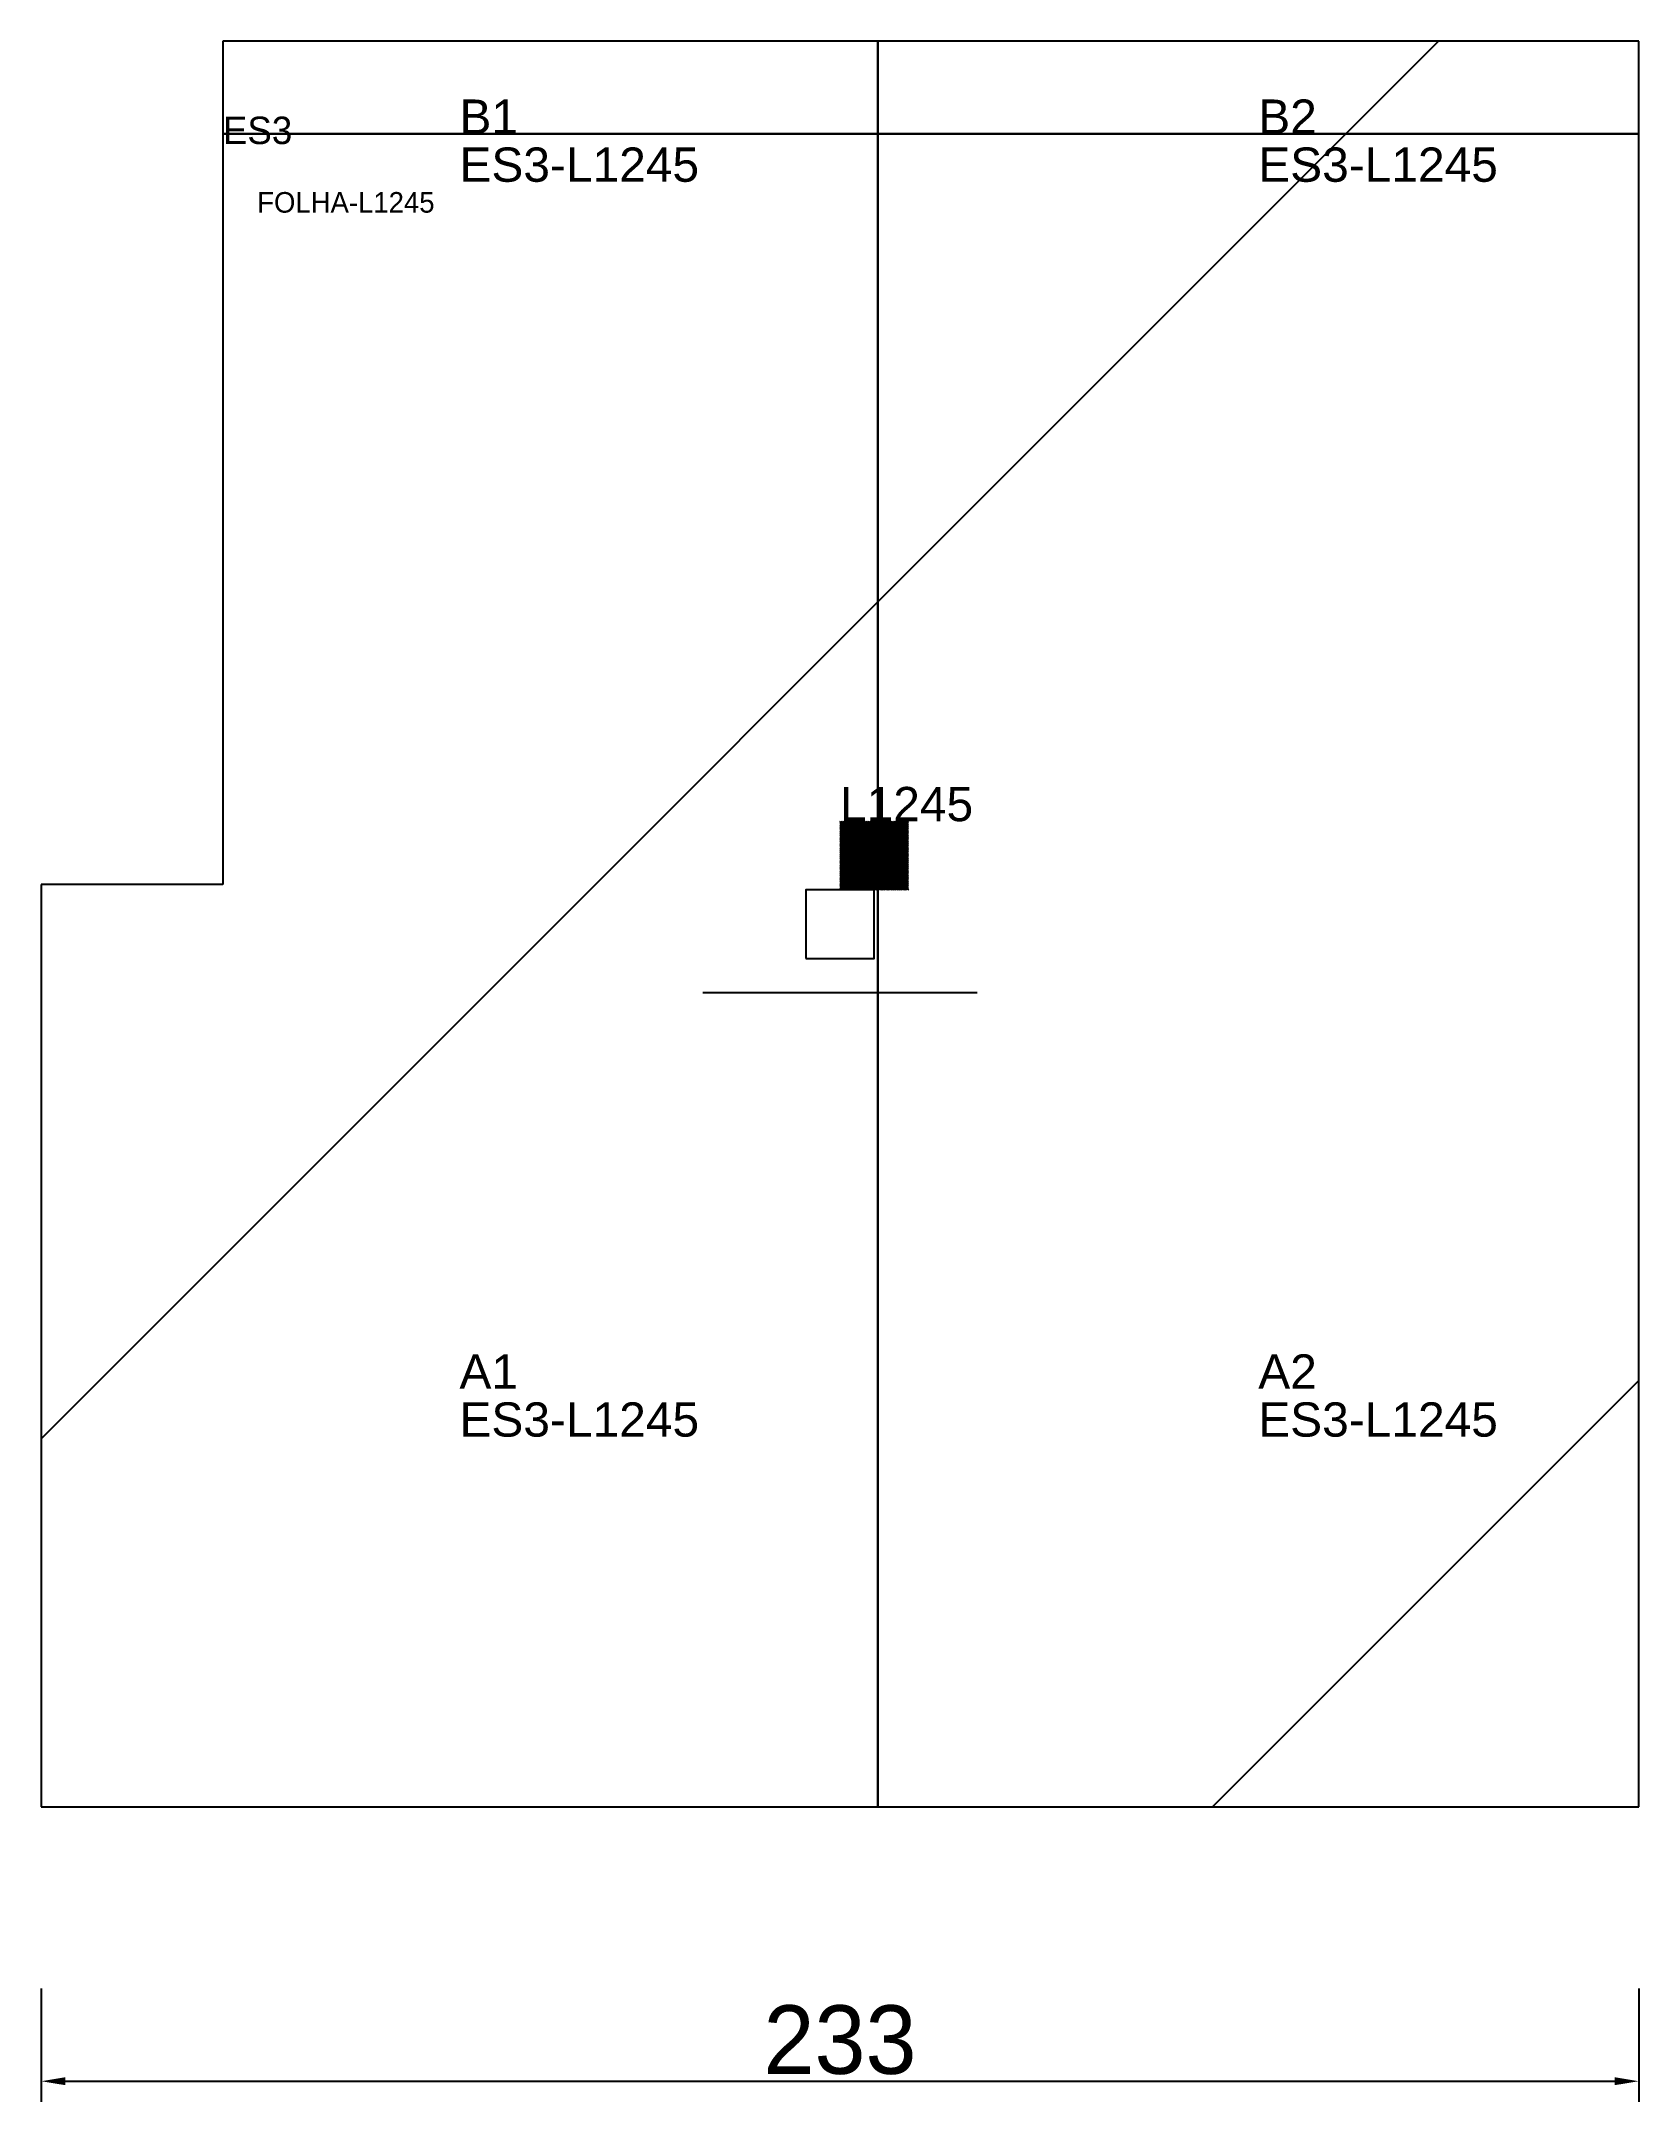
# Model space of a CAD drawing. Header units: metres. Extents: x 222 to 455, y -99 to 202.
import ezdxf

# ---------------------------------------------------------------- set-up
doc = ezdxf.new("R2010")
doc.units = ezdxf.units.M
for name, color, linetype in [('3', 3, 'CONTINUOUS'), ('AUX00', 7, 'CONTINUOUS'), ('COTA', 241, 'CONTINUOUS'), ('FOLHA', 255, 'CONTINUOUS'), ('Hachura', 251, 'CONTINUOUS'), ('NOMENCLATURA', 7, 'CONTINUOUS'), ('Nível', 160, 'CONTINUOUS'), ('Painéis', 200, 'CONTINUOUS'), ('Pilares', 5, 'CONTINUOUS'), ('REAPROVEITAMENTO', 251, 'CONTINUOUS'), ('SARR_2.2x7', 40, 'CONTINUOUS')]:
    doc.layers.add(name, color=color, linetype=linetype)
doc.styles.add('ARIAL', font='Arial.ttf')
doc.styles.add('STR_STANDARD', font='arial.ttf')
doc.dimstyles.new('EZ DXF', dxfattribs={"dimtxt": 10, "dimasz": 3.5, "dimexe": 3, "dimexo": 1.5, "dimgap": 1, "dimtad": 1, "dimdec": 1, "dimdsep": 46, "dimcen": 2.5, "dimazin": 3, "dimtfac": 1, "dimtmove": 0, "dimatfit": 3})

msp = doc.modelspace()

# ---------------------------------------------------------------- hatches: boundary and pattern name
at = {"layer": 'Hachura'}
h = msp.add_hatch(dxfattribs=at)
h.set_pattern_fill('ANSI31', scale=50)
h.paths.add_polyline_path([(248.7, 201.5), (248.7, 78.5), (222.2, 78.5), (222.2, -56), (455.2, -56), (455.2, 201.5)])
h = msp.add_hatch(dxfattribs=at)
h.set_pattern_fill('ANSI31', scale=50)
h.paths.add_polyline_path([(248.7, 201.5), (248.7, 78.5), (222.2, 78.5), (222.2, -56), (455.2, -56), (455.2, 201.5)])
at = {"layer": 'Reaproveitamento'}
h = msp.add_hatch(dxfattribs=at)
h.set_pattern_fill('SOLID')
h.paths.add_polyline_path([(338.7, 77.75), (348.7, 77.75), (348.7, 87.75), (338.7, 87.75)])
h = msp.add_hatch(dxfattribs=at)
h.set_pattern_fill('SOLID')
h.paths.add_polyline_path([(338.7, 77.75), (348.7, 77.75), (348.7, 87.75), (338.7, 87.75)])

# ---------------------------------------------------------------- linework, layer by layer
at = {"layer": '3'}
for points in [[(344.2, -56), (344.2, 201.5)], [(344.2, -56), (344.2, 201.5)], [(248.7, 188), (455.2, 188)], [(248.7, 188), (455.2, 188)]]:
    msp.add_lwpolyline(points, close=True, dxfattribs=at)
at = {"layer": 'Painéis', "color": 200}
for p, q in [((248.7, 201.5), (248.7, 78.5)), ((455.2, 201.5), (248.7, 201.5)), ((248.7, 201.5), (248.7, 78.5)), ((455.2, 201.5), (248.7, 201.5)), ((455.2, -56), (455.2, 201.5)), ((455.2, -56), (455.2, 201.5)), ((248.7, 78.5), (222.2, 78.5)), ((222.2, 78.5), (222.2, -56)), ((248.7, 78.5), (222.2, 78.5)), ((222.2, 78.5), (222.2, -56)), ((222.2, -56), (455.2, -56)), ((222.2, -56), (455.2, -56))]:
    msp.add_line(p, q, dxfattribs=at)
at = {"layer": 'Pilares'}
msp.add_lwpolyline([(333.7, 67.75), (343.7, 67.75), (343.7, 77.75), (333.7, 77.75)], close=True, dxfattribs=at)
msp.add_lwpolyline([(333.7, 67.75), (343.7, 67.75), (343.7, 77.75), (333.7, 77.75)], close=True, dxfattribs=at)
at = {"layer": 'SARR_2.2x7'}
msp.add_line((318.7, 62.75), (358.7, 62.75), dxfattribs=at)
msp.add_line((318.7, 62.75), (358.7, 62.75), dxfattribs=at)

# ---------------------------------------------------------------- texts
at = {"layer": '3', "style": 'STR_STANDARD'}
for s, p in [('B1', (283.2, 188)), ('B1', (283.2, 188)), ('B2', (399.7, 188)), ('B2', (399.7, 188)), ('A1', (283.2, 5)), ('A1', (283.2, 5)), ('A2', (399.7, 5)), ('A2', (399.7, 5))]:
    msp.add_text(s, height=5, dxfattribs=at).set_placement(p)
at = {"layer": 'AUX00', "style": 'STR_STANDARD'}
for p in [(283.2, 181), (283.2, 181), (399.7, 181), (399.7, 181), (283.2, -2), (283.2, -2), (399.7, -2), (399.7, -2)]:
    msp.add_text('ES3-L1245', height=5, dxfattribs=at).set_placement(p)
at = {"layer": 'FOLHA'}
msp.add_text('FOLHA-L1245', height=3, dxfattribs=at).set_placement((253.7, 176.5))
msp.add_text('FOLHA-L1245', height=3, dxfattribs=at).set_placement((253.7, 176.5))
at = {"layer": 'NOMENCLATURA', "insert": (338.7, 92.75), "char_height": 5, "attachment_point": 1, "style": 'ARIAL'}
msp.add_mtext('L1245', dxfattribs=at)
msp.add_mtext('L1245', dxfattribs=at)
at = {"layer": 'Nível'}
msp.add_text('ES3', height=4, dxfattribs=at).set_placement((248.7, 186.5))
msp.add_text('ES3', height=4, dxfattribs=at).set_placement((248.7, 186.5))

# ---------------------------------------------------------------- dimensions: what is measured, and where the dimension line sits
at = {"layer": 'COTA'}
msp.add_linear_dim(base=(222.2, -96), p1=(222.2, -81), p2=(455.2, -81), dimstyle='EZ DXF', dxfattribs=at).render()
msp.add_linear_dim(base=(222.2, -96), p1=(222.2, -81), p2=(455.2, -81), dimstyle='EZ DXF', dxfattribs=at).render()

doc.saveas('drawing.dxf')
